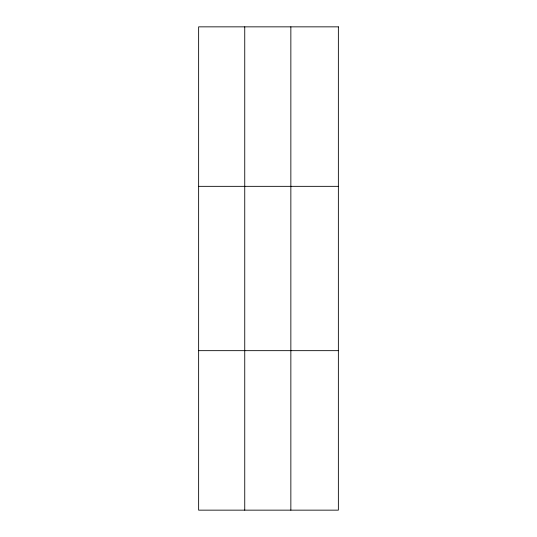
<?xml version="1.0" encoding="UTF-8"?>
<svg xmlns="http://www.w3.org/2000/svg" width="537" height="537" viewBox="0 0 537 537"><rect width="100%" height="100%" fill="white"/><g stroke="black" fill="none" stroke-linecap="round" stroke-linejoin="round"><path stroke-width="0.81" d="M244.744 26.85L244.744 510.15M290.853 26.85L290.853 510.15M198.636 186.339L338.364 186.339M198.636 350.661L338.364 350.661M338.364 26.85L338.364 510.15L198.636 510.15L198.636 26.85L338.364 26.85"/></g></svg>
